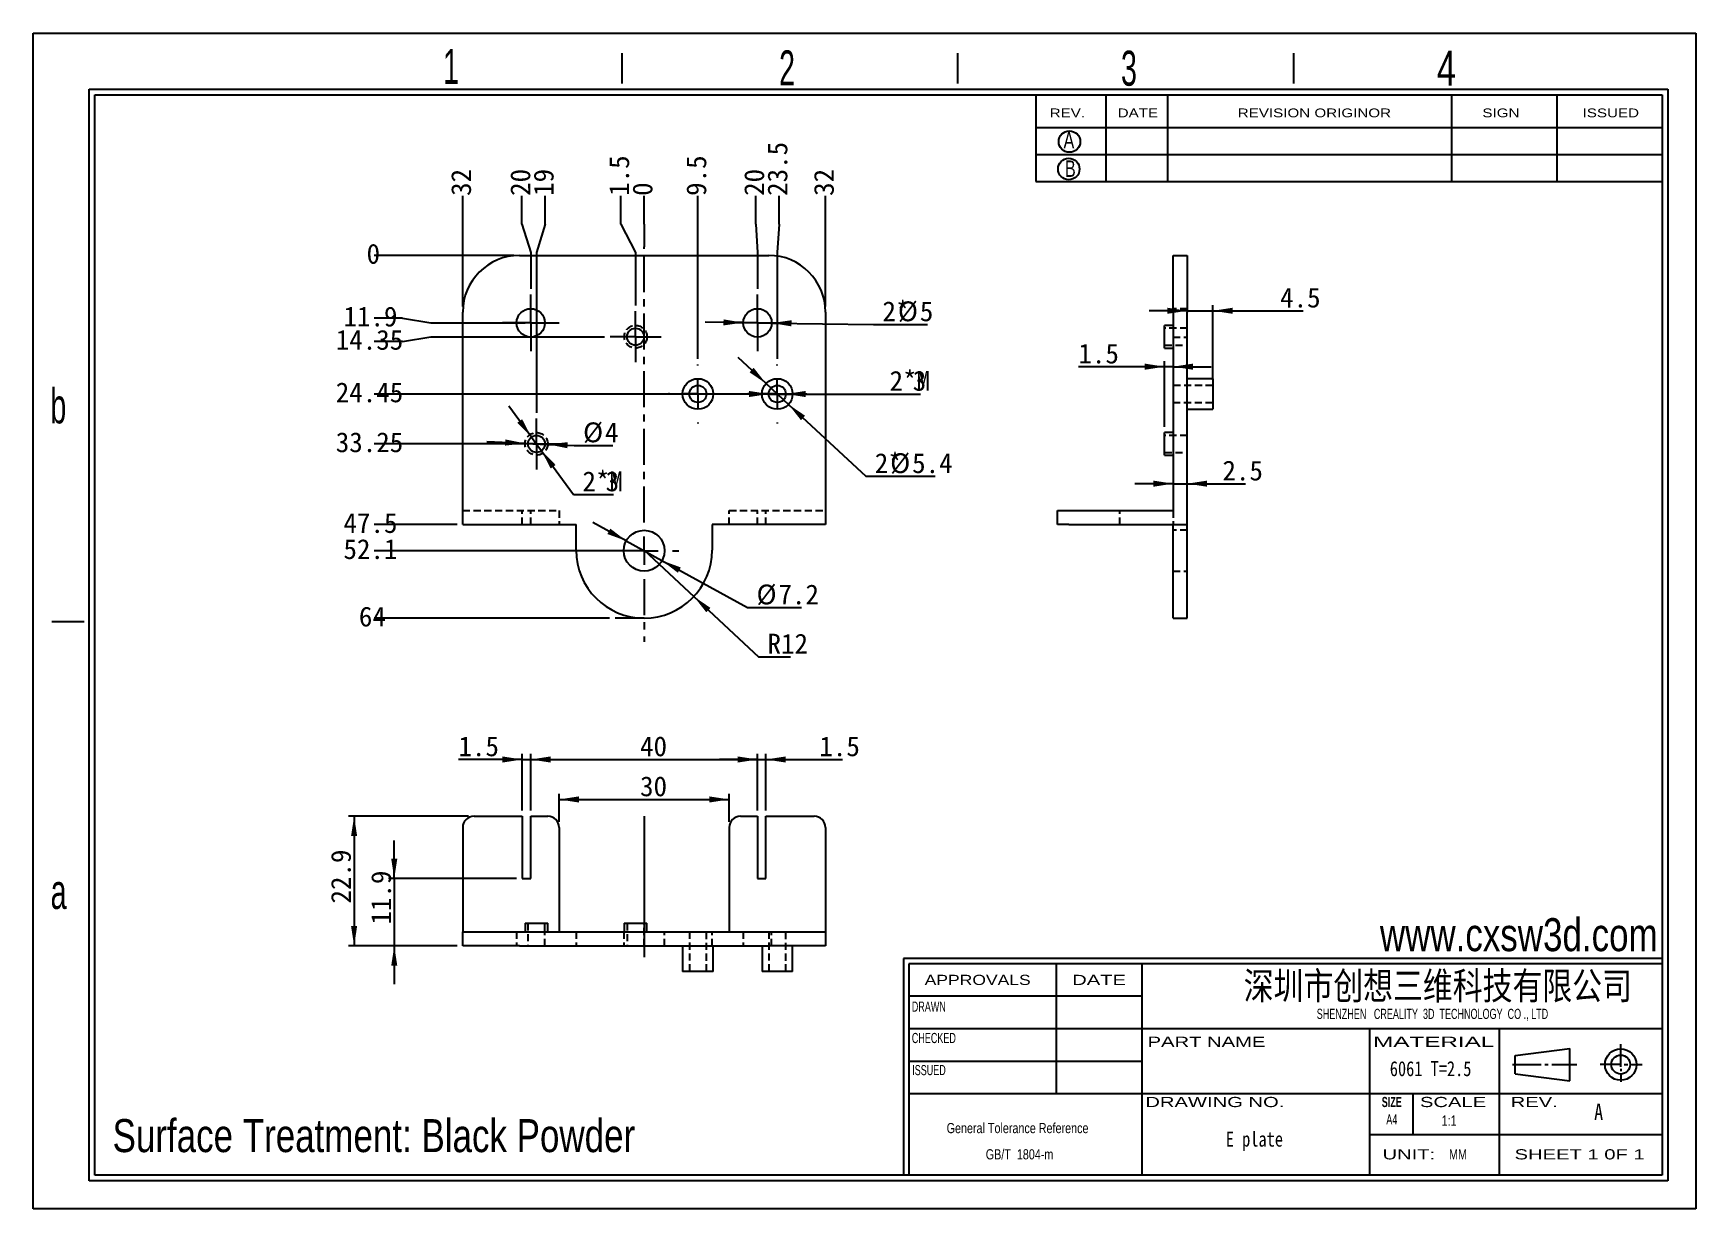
# Model space of a CAD drawing. Extents: x 2 to 295, y 1 to 209.
import ezdxf

# ---------------------------------------------------------------- set-up
doc = ezdxf.new("R2010")
doc.units = 0
for name, pattern in [('SLD-中心线', [34.29, 30.48, -1.27, 1.27, -1.27]), ('SLD-实线', [0]), ('SLD-点画线', [10.16, 6.35, -1.27, 1.27, -1.27]), ('SLD-虚线', [1.905, 1.27, -0.635])]:
    doc.linetypes.add(name, pattern=pattern)
doc.layers.get('0').update_dxf_attribs({"linetype": 'CONTINUOUS'})
for name, color, linetype in [('DIM', 5, 'SLD-实线'), ('SLD-0', 179, 'SLD-实线'), ('中心线', 1, 'SLD-点画线')]:
    doc.layers.add(name, color=color, linetype=linetype)
doc.styles.add('SLDTEXTSTYLE0', font='arial.ttf', dxfattribs={"width": 0.7584})
doc.styles.add('SLDTEXTSTYLE1', font='arial.ttf', dxfattribs={"width": 0.63516})
doc.styles.add('SLDTEXTSTYLE10', font='', dxfattribs={"width": 0.8})
doc.styles.add('SLDTEXTSTYLE11', font='', dxfattribs={"width": 0.67})
doc.styles.add('SLDTEXTSTYLE12', font='')
doc.styles.add('SLDTEXTSTYLE2', font='GOTHIC.TTF', dxfattribs={"width": 0.7304})
doc.styles.add('SLDTEXTSTYLE3', font='GOTHIC.TTF', dxfattribs={"width": 0.61171})
doc.styles.add('SLDTEXTSTYLE4', font='arialbd.ttf', dxfattribs={"width": 0.63516})
doc.styles.add('SLDTEXTSTYLE5', font='arial.ttf', dxfattribs={"width": 1.422})
doc.styles.add('SLDTEXTSTYLE6', font='arial.ttf', dxfattribs={"width": 1.2324})
doc.styles.add('SLDTEXTSTYLE7', font='arial.ttf', dxfattribs={"width": 1.7064})
doc.styles.add('SLDTEXTSTYLE8', font='', dxfattribs={"width": 0.8, "bigfont": 'bigfont'})
doc.styles.add('SLDTEXTSTYLE9', font='', dxfattribs={"width": 0.8})
doc.styles.get('SLDTEXTSTYLE10').set_extended_font_data('宋体', bold=True)
doc.styles.get('SLDTEXTSTYLE11').set_extended_font_data('宋体')
doc.styles.get('SLDTEXTSTYLE12').set_extended_font_data('宋体')
doc.styles.get('SLDTEXTSTYLE8').set_extended_font_data('宋体', bold=True)
doc.styles.get('SLDTEXTSTYLE9').set_extended_font_data('宋体')
doc.dimstyles.new('SLDDIMSTYLE0', dxfattribs={"dimtxt": 3.5, "dimasz": 3.5, "dimexe": 0, "dimexo": 0.0625, "dimgap": 0.875, "dimtad": 0, "dimtih": 1, "dimtoh": 1, "dimdec": 0, "dimrnd": 1e-09, "dimdsep": 46, "dimtxsty": 'SLDTEXTSTYLE11', "dimblk1": 'NONE', "dimblk2": 'NONE', "dimsah": 1, "dimcen": 0.09, "dimadec": 0, "dimazin": 0, "dimtfac": 1, "dimtdec": 0, "dimtofl": 0, "dimtmove": 0, "dimatfit": 3, "dimldrblk": 'NONE', "dimfxl": 0, "dimtolj": 1, "dimtzin": 12, "dimarcsym": 0})
doc.dimstyles.new('SLDDIMSTYLE1', dxfattribs={"dimtxt": 3.5, "dimasz": 3.5, "dimexe": 0, "dimexo": 0.0625, "dimgap": 0.875, "dimtad": 0, "dimtih": 1, "dimtoh": 1, "dimrnd": 1e-09, "dimzin": 12, "dimdsep": 46, "dimtxsty": 'SLDTEXTSTYLE11', "dimblk1": 'NONE', "dimblk2": 'NONE', "dimsah": 1, "dimcen": 0.09, "dimadec": 0, "dimazin": 0, "dimtfac": 1, "dimtofl": 0, "dimtmove": 0, "dimatfit": 3, "dimldrblk": 'NONE', "dimfxl": 0, "dimtolj": 1, "dimtzin": 12, "dimarcsym": 0})
doc.dimstyles.new('SLDDIMSTYLE2', dxfattribs={"dimtxt": 3.5, "dimasz": 3.5, "dimexe": 0, "dimexo": 0.0625, "dimgap": 0.875, "dimtad": 0, "dimtih": 1, "dimtoh": 1, "dimrnd": 1e-09, "dimzin": 12, "dimdsep": 46, "dimtxsty": 'SLDTEXTSTYLE11', "dimsah": 1, "dimcen": 0, "dimadec": 0, "dimazin": 0, "dimtfac": 1, "dimtmove": 0, "dimatfit": 3, "dimfxl": 0, "dimtolj": 1, "dimtzin": 12, "dimarcsym": 0})
doc.dimstyles.new('SLDDIMSTYLE3', dxfattribs={"dimtxt": 3.5, "dimasz": 3.5, "dimexe": 0, "dimexo": 0.0625, "dimgap": 0.875, "dimtad": 0, "dimtih": 1, "dimtoh": 1, "dimrnd": 1e-09, "dimzin": 12, "dimdsep": 46, "dimtxsty": 'SLDTEXTSTYLE11', "dimsah": 1, "dimcen": 0, "dimadec": 0, "dimazin": 0, "dimtfac": 1, "dimtmove": 0, "dimatfit": 3, "dimfxl": 0, "dimtolj": 1, "dimtzin": 12, "dimarcsym": 0})
doc.dimstyles.new('SLDDIMSTYLE4', dxfattribs={"dimtxt": 3.5, "dimasz": 3.5, "dimexe": 0, "dimexo": 0.0625, "dimgap": 0.875, "dimtad": 0, "dimtih": 1, "dimtoh": 1, "dimrnd": 1e-09, "dimzin": 12, "dimdsep": 46, "dimtxsty": 'SLDTEXTSTYLE11', "dimsah": 1, "dimcen": 0, "dimadec": 0, "dimazin": 0, "dimtfac": 1, "dimtofl": 0, "dimtmove": 0, "dimatfit": 3, "dimfxl": 0, "dimtolj": 1, "dimtzin": 12, "dimarcsym": 0})
doc.dimstyles.new('SLDDIMSTYLE5', dxfattribs={"dimtxt": 3.5, "dimasz": 3.5, "dimexe": 0, "dimexo": 0.0625, "dimgap": 0.875, "dimtad": 2, "dimrnd": 1e-09, "dimzin": 12, "dimdsep": 46, "dimtxsty": 'SLDTEXTSTYLE11', "dimsah": 1, "dimcen": 0.09, "dimadec": 0, "dimazin": 0, "dimtfac": 1, "dimtmove": 0, "dimatfit": 0, "dimfxl": 0, "dimtolj": 1, "dimtzin": 12, "dimarcsym": 0})
doc.dimstyles.new('SLDDIMSTYLE6', dxfattribs={"dimtxt": 3.5, "dimasz": 3.5, "dimexe": 0, "dimexo": 0.0625, "dimgap": 0.875, "dimtad": 2, "dimrnd": 1e-09, "dimzin": 12, "dimdsep": 46, "dimtxsty": 'SLDTEXTSTYLE11', "dimsah": 1, "dimcen": 0.09, "dimadec": 0, "dimazin": 0, "dimtfac": 1, "dimtofl": 0, "dimtmove": 0, "dimatfit": 3, "dimfxl": 0, "dimtolj": 1, "dimtzin": 12, "dimarcsym": 0})

# ---------------------------------------------------------------- blocks, each defined once
blk = doc.blocks.new('SW_NOTE_0')
at = {"layer": 'SLD-0', "color": 0, "char_height": 1.7927, "attachment_point": 2, "style": 'SLDTEXTSTYLE0'}
for s, insert in [('General Tolerance Reference ', (13.02, 2.31)), (' GB/T  1804-m', (13.11, -2.32))]:
    blk.add_mtext(s, dxfattribs=dict(at, insert=insert))
blk = doc.blocks.new('_D')
at = {"layer": 'DIM'}
for q in [(109.58, 179.98), (109.58, 171.01)]:
    blk.add_line((109.58, 174.98), q, dxfattribs=at)
at = {"layer": 'DIM', "insert": (107.54, 179.98), "char_height": 3.5, "attachment_point": 1, "rotation": 90, "style": 'SLDTEXTSTYLE12'}
blk.add_mtext('0', dxfattribs=at)
blk = doc.blocks.new('_NONE')
blk = doc.blocks.new('_D_1')
at = {"layer": 'DIM'}
blk.add_line((119.08, 151.23), (119.08, 179.98), dxfattribs=at)
at = {"layer": 'DIM', "insert": (117.04, 179.98), "char_height": 3.5, "attachment_point": 1, "rotation": 90, "style": 'SLDTEXTSTYLE12'}
blk.add_mtext('9.5', dxfattribs=at)
blk = doc.blocks.new('_D_2')
at = {"layer": 'DIM'}
for p, q in [((129.27, 174.98), (129.27, 179.98)), ((129.27, 174.98), (129.58, 169.98)), ((129.58, 169.98), (129.58, 163.58))]:
    blk.add_line(p, q, dxfattribs=at)
at = {"layer": 'DIM', "insert": (127.24, 179.98), "char_height": 3.5, "attachment_point": 1, "rotation": 90, "style": 'SLDTEXTSTYLE12'}
blk.add_mtext('20', dxfattribs=at)
blk = doc.blocks.new('_D_3')
at = {"layer": 'DIM'}
for p, q in [((133.39, 174.98), (133.39, 179.98)), ((133.39, 174.98), (133.08, 169.98)), ((133.08, 169.98), (133.08, 151.23))]:
    blk.add_line(p, q, dxfattribs=at)
at = {"layer": 'DIM', "insert": (131.35, 179.98), "char_height": 3.5, "attachment_point": 1, "rotation": 90, "style": 'SLDTEXTSTYLE12'}
blk.add_mtext('23.5', dxfattribs=at)
blk = doc.blocks.new('_D_4')
at = {"layer": 'DIM'}
blk.add_line((141.58, 160.48), (141.58, 179.98), dxfattribs=at)
at = {"layer": 'DIM', "insert": (139.54, 179.98), "char_height": 3.5, "attachment_point": 1, "rotation": 90, "style": 'SLDTEXTSTYLE12'}
blk.add_mtext('32', dxfattribs=at)
blk = doc.blocks.new('_D_5')
at = {"layer": 'DIM'}
for p, q in [((105.47, 174.98), (105.47, 179.98)), ((105.47, 174.98), (108.08, 169.98)), ((108.08, 169.98), (108.08, 160.63))]:
    blk.add_line(p, q, dxfattribs=at)
at = {"layer": 'DIM', "insert": (103.43, 179.98), "char_height": 3.5, "attachment_point": 1, "rotation": 90, "style": 'SLDTEXTSTYLE12'}
blk.add_mtext('1.5', dxfattribs=at)
blk = doc.blocks.new('_D_6')
at = {"layer": 'DIM'}
for p, q in [((92.14, 174.98), (92.14, 179.98)), ((92.14, 174.98), (90.58, 169.98)), ((90.58, 169.98), (90.58, 141.73))]:
    blk.add_line(p, q, dxfattribs=at)
at = {"layer": 'DIM', "insert": (90.1, 179.98), "char_height": 3.5, "attachment_point": 1, "rotation": 90, "style": 'SLDTEXTSTYLE12'}
blk.add_mtext('19', dxfattribs=at)
blk = doc.blocks.new('_D_7')
at = {"layer": 'DIM'}
for p, q in [((88.02, 174.98), (88.02, 179.98)), ((88.02, 174.98), (89.58, 169.98)), ((89.58, 169.98), (89.58, 163.58))]:
    blk.add_line(p, q, dxfattribs=at)
at = {"layer": 'DIM', "insert": (85.99, 179.98), "char_height": 3.5, "attachment_point": 1, "rotation": 90, "style": 'SLDTEXTSTYLE12'}
blk.add_mtext('20', dxfattribs=at)
blk = doc.blocks.new('_D_8')
at = {"layer": 'DIM'}
blk.add_line((77.58, 160.48), (77.58, 179.98), dxfattribs=at)
at = {"layer": 'DIM', "insert": (75.54, 179.98), "char_height": 3.5, "attachment_point": 1, "rotation": 90, "style": 'SLDTEXTSTYLE12'}
blk.add_mtext('32', dxfattribs=at)
blk = doc.blocks.new('_D_9')
at = {"layer": 'DIM'}
blk.add_line((86.58, 169.48), (61.98, 169.48), dxfattribs=at)
at = {"layer": 'DIM', "insert": (60.62, 171.52), "char_height": 3.5, "attachment_point": 1, "style": 'SLDTEXTSTYLE12'}
blk.add_mtext('0', dxfattribs=at)
blk = doc.blocks.new('_D_10')
at = {"layer": 'DIM'}
for p, q in [((66.98, 158.41), (61.98, 158.41)), ((66.98, 158.41), (71.98, 157.58)), ((71.98, 157.58), (88.58, 157.58))]:
    blk.add_line(p, q, dxfattribs=at)
at = {"layer": 'DIM', "insert": (56.54, 160.45), "char_height": 3.5, "attachment_point": 1, "style": 'SLDTEXTSTYLE12'}
blk.add_mtext('11.9', dxfattribs=at)
blk = doc.blocks.new('_D_11')
at = {"layer": 'DIM'}
for p, q in [((66.98, 154.3), (61.98, 154.3)), ((66.98, 154.3), (71.98, 155.13)), ((71.98, 155.13), (102.58, 155.13))]:
    blk.add_line(p, q, dxfattribs=at)
at = {"layer": 'DIM', "insert": (55.18, 156.34), "char_height": 3.5, "attachment_point": 1, "style": 'SLDTEXTSTYLE12'}
blk.add_mtext('14.35', dxfattribs=at)
blk = doc.blocks.new('_D_12')
at = {"layer": 'DIM'}
blk.add_line((126.88, 145.03), (61.98, 145.03), dxfattribs=at)
at = {"layer": 'DIM', "insert": (55.18, 147.07), "char_height": 3.5, "attachment_point": 1, "style": 'SLDTEXTSTYLE12'}
blk.add_mtext('24.45', dxfattribs=at)
blk = doc.blocks.new('_D_13')
at = {"layer": 'DIM'}
blk.add_line((85.08, 136.23), (61.98, 136.23), dxfattribs=at)
at = {"layer": 'DIM', "insert": (55.18, 138.27), "char_height": 3.5, "attachment_point": 1, "style": 'SLDTEXTSTYLE12'}
blk.add_mtext('33.25', dxfattribs=at)
blk = doc.blocks.new('_D_14')
at = {"layer": 'DIM'}
blk.add_line((76.58, 121.98), (61.98, 121.98), dxfattribs=at)
at = {"layer": 'DIM', "insert": (56.54, 124.02), "char_height": 3.5, "attachment_point": 1, "style": 'SLDTEXTSTYLE12'}
blk.add_mtext('47.5', dxfattribs=at)
blk = doc.blocks.new('_D_15')
at = {"layer": 'DIM'}
blk.add_line((108.58, 117.38), (61.98, 117.38), dxfattribs=at)
at = {"layer": 'DIM', "insert": (56.54, 119.42), "char_height": 3.5, "attachment_point": 1, "style": 'SLDTEXTSTYLE12'}
blk.add_mtext('52.1', dxfattribs=at)
blk = doc.blocks.new('_D_16')
at = {"layer": 'DIM'}
blk.add_line((103.49, 105.48), (61.98, 105.48), dxfattribs=at)
at = {"layer": 'DIM', "insert": (59.26, 107.52), "char_height": 3.5, "attachment_point": 1, "style": 'SLDTEXTSTYLE12'}
blk.add_mtext('64', dxfattribs=at)
blk = doc.blocks.new('_D_17')
at = {"layer": 'DIM'}
for p, q in [((127.08, 157.62), (120.35, 157.71)), ((127.08, 157.62), (132.08, 157.55)), ((132.08, 157.55), (150.04, 157.3)), ((150.04, 157.3), (159.58, 157.3))]:
    blk.add_line(p, q, dxfattribs=at)
for points in [[(127.08, 157.62), (123.59, 158.2), (123.57, 157.13)], [(132.08, 157.55), (135.57, 156.96), (135.59, 158.04)]]:
    blk.add_solid(points, dxfattribs=at)
at = {"layer": 'DIM', "char_height": 3.5, "attachment_point": 1, "style": 'SLDTEXTSTYLE12'}
for s, insert in [('2*', (151.63, 161.37)), ('%%c', (154.35, 161.37)), ('5', (158.22, 161.37))]:
    blk.add_mtext(s, dxfattribs=dict(at, insert=insert))
blk = doc.blocks.new('_D_18')
at = {"layer": 'DIM'}
for p, q in [((131.1, 146.87), (126.18, 151.46)), ((131.1, 146.87), (135.06, 143.19)), ((135.06, 143.19), (148.68, 130.51)), ((148.68, 130.51), (160.94, 130.51))]:
    blk.add_line(p, q, dxfattribs=at)
for points in [[(131.1, 146.87), (128.91, 149.65), (128.18, 148.86)], [(135.06, 143.19), (137.25, 140.41), (137.98, 141.2)]]:
    blk.add_solid(points, dxfattribs=at)
at = {"layer": 'DIM', "char_height": 3.5, "attachment_point": 1, "style": 'SLDTEXTSTYLE12'}
for s, insert in [('2*', (150.27, 134.58)), ('%%c', (152.99, 134.58)), ('5.4', (156.86, 134.58))]:
    blk.add_mtext(s, dxfattribs=dict(at, insert=insert))
blk = doc.blocks.new('_D_19')
at = {"layer": 'DIM'}
for p, q in [((131.58, 145.03), (124.85, 145.03)), ((131.58, 145.03), (134.58, 145.03)), ((134.58, 145.03), (151.3, 145.03)), ((151.3, 145.03), (158.33, 145.03))]:
    blk.add_line(p, q, dxfattribs=at)
for points in [[(131.58, 145.03), (128.08, 145.57), (128.08, 144.49)], [(134.58, 145.03), (138.08, 144.49), (138.08, 145.57)]]:
    blk.add_solid(points, dxfattribs=at)
at = {"layer": 'DIM', "char_height": 3.5, "attachment_point": 1, "style": 'SLDTEXTSTYLE12'}
for s, insert in [('2*M', (152.88, 149.11)), ('3', (156.97, 149.11))]:
    blk.add_mtext(s, dxfattribs=dict(at, insert=insert))
blk = doc.blocks.new('_D_20')
at = {"layer": 'DIM'}
for p, q in [((89.69, 137.44), (85.72, 142.88)), ((89.69, 137.44), (91.47, 135.02)), ((91.47, 135.02), (97.12, 127.3)), ((97.12, 127.3), (104.15, 127.3))]:
    blk.add_line(p, q, dxfattribs=at)
for points in [[(89.69, 137.44), (88.06, 140.59), (87.19, 139.95)], [(91.47, 135.02), (93.1, 131.88), (93.97, 132.51)]]:
    blk.add_solid(points, dxfattribs=at)
at = {"layer": 'DIM', "char_height": 3.5, "attachment_point": 1, "style": 'SLDTEXTSTYLE12'}
for s, insert in [('2*M', (98.7, 131.37)), ('3', (102.79, 131.37))]:
    blk.add_mtext(s, dxfattribs=dict(at, insert=insert))
blk = doc.blocks.new('_D_21')
at = {"layer": 'DIM'}
for p, q in [((106.43, 119.12), (100.53, 122.36)), ((106.43, 119.12), (112.73, 115.65)), ((112.73, 115.65), (127.82, 107.35)), ((127.82, 107.35), (137.36, 107.35))]:
    blk.add_line(p, q, dxfattribs=at)
for points in [[(106.43, 119.12), (103.62, 121.28), (103.1, 120.33)], [(112.73, 115.65), (115.54, 113.49), (116.06, 114.43)]]:
    blk.add_solid(points, dxfattribs=at)
at = {"layer": 'DIM', "char_height": 3.5, "attachment_point": 1, "style": 'SLDTEXTSTYLE12'}
for s, insert in [('%%c', (129.41, 111.42)), ('7.2', (133.28, 111.42))]:
    blk.add_mtext(s, dxfattribs=dict(at, insert=insert))
blk = doc.blocks.new('_D_22')
at = {"layer": 'DIM'}
for p, q in [((88.58, 136.32), (81.86, 136.61)), ((88.58, 136.32), (92.58, 136.15)), ((92.58, 136.15), (97.22, 135.95)), ((97.22, 135.95), (104.04, 135.95))]:
    blk.add_line(p, q, dxfattribs=at)
for points in [[(88.58, 136.32), (85.11, 137.01), (85.06, 135.93)], [(92.58, 136.15), (96.05, 135.46), (96.1, 136.53)]]:
    blk.add_solid(points, dxfattribs=at)
at = {"layer": 'DIM', "char_height": 3.5, "attachment_point": 1, "style": 'SLDTEXTSTYLE12'}
for s, insert in [('%%c', (98.81, 140.02)), ('4', (102.68, 140.02))]:
    blk.add_mtext(s, dxfattribs=dict(at, insert=insert))
blk = doc.blocks.new('_D_23')
at = {"layer": 'DIM'}
for p, q in [((109.58, 117.48), (118.36, 109.3)), ((118.36, 109.3), (129.76, 98.67)), ((129.76, 98.67), (135.43, 98.67))]:
    blk.add_line(p, q, dxfattribs=at)
blk.add_solid([(118.36, 109.3), (120.55, 106.52), (121.28, 107.3)], dxfattribs=at)
at = {"layer": 'DIM', "insert": (131.35, 102.74), "char_height": 3.5, "attachment_point": 1, "style": 'SLDTEXTSTYLE12'}
blk.add_mtext('R12', dxfattribs=at)
blk = doc.blocks.new('SW_CENTERMARKSYMBOL_0')
at = {"layer": '中心线', "color": 0}
for p, q in [((0, 5), (0, 5.2)), ((-5, 0), (-5.2, 0)), ((0, 0), (-2.5, 0)), ((0, 0), (0, 2.5)), ((0, 0), (0, -2.5)), ((0, 0), (2.5, 0)), ((5, 0), (5.2, 0)), ((0, -5), (0, -5.2))]:
    blk.add_line(p, q, dxfattribs=at)
blk = doc.blocks.new('SW_CENTERMARKSYMBOL_1')
at = {"layer": '中心线', "color": 0}
for p, q in [((0, 5), (0, 5.2)), ((-5, 0), (-5.2, 0)), ((0, 0), (-2.5, 0)), ((0, 0), (0, 2.5)), ((0, 0), (0, -2.5)), ((0, 0), (2.5, 0)), ((5, 0), (5.2, 0)), ((0, -5), (0, -5.2))]:
    blk.add_line(p, q, dxfattribs=at)
blk = doc.blocks.new('SW_CENTERMARKSYMBOL_2')
at = {"layer": '中心线', "color": 0}
for p, q in [((0, 2.5), (0, 4.5)), ((-2.5, 0), (-4.5, 0)), ((0, 0), (-2.5, 0)), ((0, 0), (0, 2.5)), ((0, 0), (0, -2.5)), ((0, 0), (2.5, 0)), ((2.5, 0), (4.5, 0)), ((0, -2.5), (0, -4.5))]:
    blk.add_line(p, q, dxfattribs=at)
blk = doc.blocks.new('SW_CENTERMARKSYMBOL_3')
at = {"layer": '中心线', "color": 0}
for p, q in [((0, 2.5), (0, 4.5)), ((-2.5, 0), (-4.5, 0)), ((0, 0), (-2.5, 0)), ((0, 0), (0, 2.5)), ((0, 0), (0, -2.5)), ((0, 0), (2.5, 0)), ((2.5, 0), (4.5, 0)), ((0, -2.5), (0, -4.5))]:
    blk.add_line(p, q, dxfattribs=at)
blk = doc.blocks.new('SW_CENTERMARKSYMBOL_4')
at = {"layer": '中心线', "color": 0}
for p, q in [((0, 5), (0, 53.63)), ((-5, 0), (-6.1, 0)), ((0, 0), (-2.5, 0)), ((0, 0), (0, 2.5)), ((0, 0), (0, -2.5)), ((0, 0), (2.5, 0)), ((5, 0), (6.1, 0)), ((0, -5), (0, -16.08))]:
    blk.add_line(p, q, dxfattribs=at)
blk = doc.blocks.new('SW_CENTERMARKSYMBOL_5')
at = {"layer": '中心线', "color": 0}
for p, q in [((0, 2.5), (0, 5)), ((-2.5, 0), (-5, 0)), ((0, 0), (-2.5, 0)), ((0, 0), (0, 2.5)), ((0, 0), (0, -2.5)), ((0, 0), (2.5, 0)), ((2.5, 0), (5, 0)), ((0, -2.5), (0, -5))]:
    blk.add_line(p, q, dxfattribs=at)
blk = doc.blocks.new('SW_CENTERMARKSYMBOL_6')
at = {"layer": '中心线', "color": 0}
for p, q in [((0, 2.5), (0, 5)), ((-2.5, 0), (-5, 0)), ((0, 0), (-2.5, 0)), ((0, 0), (0, 2.5)), ((0, 0), (0, -2.5)), ((0, 0), (2.5, 0)), ((2.5, 0), (5, 0)), ((0, -2.5), (0, -5))]:
    blk.add_line(p, q, dxfattribs=at)
blk = doc.blocks.new('_D_24')
at = {"layer": 'DIM'}
for p, q in [((202.91, 129.21), (196.18, 129.21)), ((202.91, 129.21), (205.41, 129.21)), ((205.41, 129.21), (215.7, 129.21))]:
    blk.add_line(p, q, dxfattribs=at)
for points in [[(202.91, 129.21), (199.41, 129.75), (199.41, 128.67)], [(205.41, 129.21), (208.91, 128.67), (208.91, 129.75)]]:
    blk.add_solid(points, dxfattribs=at)
at = {"layer": 'DIM', "insert": (211.61, 133.28), "char_height": 3.5, "attachment_point": 1, "style": 'SLDTEXTSTYLE12'}
blk.add_mtext('2.5', dxfattribs=at)
blk = doc.blocks.new('_D_25')
at = {"layer": 'DIM'}
for p, q in [((205.41, 159.71), (198.68, 159.71)), ((205.41, 159.71), (209.91, 159.71)), ((209.91, 147.53), (209.91, 160.71)), ((209.91, 159.71), (225.86, 159.71))]:
    blk.add_line(p, q, dxfattribs=at)
for points in [[(205.41, 159.71), (201.91, 160.25), (201.91, 159.18)], [(209.91, 159.71), (213.41, 159.18), (213.41, 160.25)]]:
    blk.add_solid(points, dxfattribs=at)
at = {"layer": 'DIM', "insert": (221.78, 163.79), "char_height": 3.5, "attachment_point": 1, "style": 'SLDTEXTSTYLE12'}
blk.add_mtext('4.5', dxfattribs=at)
blk = doc.blocks.new('_D_26')
at = {"layer": 'DIM'}
for p, q in [((201.41, 149.85), (186.2, 149.85)), ((201.41, 139.23), (201.41, 150.85)), ((202.91, 149.85), (201.41, 149.85)), ((202.91, 149.85), (209.64, 149.85))]:
    blk.add_line(p, q, dxfattribs=at)
for points in [[(201.41, 149.85), (197.91, 150.39), (197.91, 149.31)], [(202.91, 149.85), (206.41, 149.31), (206.41, 150.39)]]:
    blk.add_solid(points, dxfattribs=at)
at = {"layer": 'DIM', "insert": (186.2, 153.92), "char_height": 3.5, "attachment_point": 1, "style": 'SLDTEXTSTYLE12'}
blk.add_mtext('1.5', dxfattribs=at)
blk = doc.blocks.new('_D_27')
at = {"layer": 'DIM'}
for p, q in [((94.58, 69.55), (94.58, 74.5)), ((94.58, 73.5), (124.58, 73.5)), ((124.58, 69.55), (124.58, 74.5))]:
    blk.add_line(p, q, dxfattribs=at)
for points in [[(94.58, 73.5), (98.08, 72.96), (98.08, 74.04)], [(124.58, 73.5), (121.08, 74.04), (121.08, 72.96)]]:
    blk.add_solid(points, dxfattribs=at)
at = {"layer": 'DIM', "insert": (108.86, 77.57), "char_height": 3.5, "attachment_point": 1, "style": 'SLDTEXTSTYLE12'}
blk.add_mtext('30', dxfattribs=at)
blk = doc.blocks.new('_D_28')
at = {"layer": 'DIM'}
for p, q in [((89.58, 71.55), (89.58, 81.55)), ((89.58, 80.55), (129.58, 80.55)), ((129.58, 71.55), (129.58, 81.55))]:
    blk.add_line(p, q, dxfattribs=at)
for points in [[(89.58, 80.55), (93.08, 80.01), (93.08, 81.09)], [(129.58, 80.55), (126.08, 81.09), (126.08, 80.01)]]:
    blk.add_solid(points, dxfattribs=at)
at = {"layer": 'DIM', "insert": (108.86, 84.63), "char_height": 3.5, "attachment_point": 1, "style": 'SLDTEXTSTYLE12'}
blk.add_mtext('40', dxfattribs=at)
blk = doc.blocks.new('_D_29')
at = {"layer": 'DIM'}
for p, q in [((88.08, 80.55), (76.83, 80.55)), ((88.08, 71.55), (88.08, 81.55)), ((88.08, 80.55), (89.58, 80.55)), ((89.58, 71.55), (89.58, 81.55)), ((89.58, 80.55), (96.31, 80.55))]:
    blk.add_line(p, q, dxfattribs=at)
for points in [[(88.08, 80.55), (84.58, 81.09), (84.58, 80.01)], [(89.58, 80.55), (93.08, 80.01), (93.08, 81.09)]]:
    blk.add_solid(points, dxfattribs=at)
at = {"layer": 'DIM', "insert": (76.83, 84.63), "char_height": 3.5, "attachment_point": 1, "style": 'SLDTEXTSTYLE12'}
blk.add_mtext('1.5', dxfattribs=at)
blk = doc.blocks.new('_D_30')
at = {"layer": 'DIM'}
for p, q in [((129.58, 80.55), (122.85, 80.55)), ((129.58, 71.55), (129.58, 81.55)), ((129.58, 80.55), (131.08, 80.55)), ((131.08, 71.55), (131.08, 81.55)), ((131.08, 80.55), (144.58, 80.55))]:
    blk.add_line(p, q, dxfattribs=at)
for points in [[(129.58, 80.55), (126.08, 81.09), (126.08, 80.01)], [(131.08, 80.55), (134.58, 80.01), (134.58, 81.09)]]:
    blk.add_solid(points, dxfattribs=at)
at = {"layer": 'DIM', "insert": (140.5, 84.63), "char_height": 3.5, "attachment_point": 1, "style": 'SLDTEXTSTYLE12'}
blk.add_mtext('1.5', dxfattribs=at)
blk = doc.blocks.new('_D_31')
at = {"layer": 'DIM'}
for p, q in [((65.5, 59.55), (65.5, 66.28)), ((87.08, 59.55), (64.5, 59.55)), ((65.5, 59.55), (65.5, 47.65)), ((76.58, 47.65), (64.5, 47.65)), ((65.5, 47.65), (65.5, 40.92))]:
    blk.add_line(p, q, dxfattribs=at)
for points in [[(65.5, 59.55), (66.04, 63.05), (64.96, 63.05)], [(65.5, 47.65), (64.96, 44.15), (66.04, 44.15)]]:
    blk.add_solid(points, dxfattribs=at)
at = {"layer": 'DIM', "insert": (61.43, 51.43), "char_height": 3.5, "attachment_point": 1, "rotation": 90, "style": 'SLDTEXTSTYLE12'}
blk.add_mtext('11.9', dxfattribs=at)
blk = doc.blocks.new('_D_32')
at = {"layer": 'DIM'}
for p, q in [((78.58, 70.55), (57.42, 70.55)), ((58.42, 70.55), (58.42, 47.65)), ((76.58, 47.65), (57.42, 47.65))]:
    blk.add_line(p, q, dxfattribs=at)
for points in [[(58.42, 70.55), (57.88, 67.05), (58.95, 67.05)], [(58.42, 47.65), (58.95, 51.15), (57.88, 51.15)]]:
    blk.add_solid(points, dxfattribs=at)
at = {"layer": 'DIM', "insert": (54.34, 55.14), "char_height": 3.5, "attachment_point": 1, "rotation": 90, "style": 'SLDTEXTSTYLE12'}
blk.add_mtext('22.9', dxfattribs=at)

msp = doc.modelspace()

# ---------------------------------------------------------------- linework, layer by layer
at = {"color": 7, "linetype": 'SLD-实线'}
for p, q in [((87.58, 169.482), (131.58, 169.482)), ((202.907, 169.482), (205.407, 169.482)), ((202.907, 159.482), (202.907, 169.482)), ((205.407, 169.482), (205.407, 159.482)), ((77.58, 121.982), (77.58, 159.482)), ((141.58, 159.482), (141.58, 121.982)), ((202.907, 159.482), (202.907, 124.482)), ((205.407, 121.982), (205.407, 159.482)), ((202.907, 157.132), (201.407, 157.132)), ((201.407, 155.132), (201.407, 157.132)), ((201.407, 153.132), (201.407, 155.132)), ((201.407, 153.132), (202.907, 153.132)), ((209.907, 147.732), (205.407, 147.732)), ((209.907, 147.732), (209.907, 142.332)), ((205.407, 142.332), (209.907, 142.332)), ((202.907, 138.232), (201.407, 138.232)), ((201.407, 136.232), (201.407, 138.232)), ((201.407, 134.232), (201.407, 136.232)), ((201.407, 134.232), (202.907, 134.232)), ((182.507, 121.982), (182.507, 124.482)), ((182.507, 124.482), (184.507, 124.482)), ((184.507, 124.482), (202.907, 124.482)), ((77.58, 121.982), (97.58, 121.982)), ((97.58, 117.482), (97.58, 121.982)), ((141.58, 121.982), (121.58, 121.982)), ((121.58, 121.982), (121.58, 117.482)), ((184.507, 121.982), (182.507, 121.982)), ((184.507, 121.982), (205.407, 121.982)), ((202.907, 117.482), (202.907, 121.982)), ((205.407, 117.482), (205.407, 121.982)), ((202.907, 105.482), (202.907, 117.482)), ((205.407, 105.482), (205.407, 117.482)), ((202.907, 105.482), (205.407, 105.482)), ((79.58, 70.553), (88.08, 70.553)), ((88.08, 70.553), (88.08, 59.553)), ((89.58, 59.553), (89.58, 70.553)), ((89.58, 70.553), (92.58, 70.553)), ((126.58, 70.553), (129.58, 70.553)), ((129.58, 70.553), (129.58, 59.553)), ((131.08, 70.553), (139.58, 70.553)), ((131.08, 59.553), (131.08, 70.553)), ((77.58, 68.553), (77.58, 50.153)), ((94.58, 68.553), (94.58, 50.153)), ((124.58, 68.553), (124.58, 50.153)), ((141.58, 68.553), (141.58, 50.153)), ((88.08, 59.553), (89.58, 59.553)), ((129.58, 59.553), (131.08, 59.553)), ((77.58, 47.653), (77.58, 50.153)), ((77.58, 50.153), (87.58, 50.153)), ((87.58, 50.153), (131.58, 50.153)), ((88.58, 51.653), (88.58, 50.153)), ((88.58, 51.653), (92.58, 51.653)), ((92.58, 50.153), (92.58, 51.653)), ((106.08, 51.653), (106.08, 50.153)), ((106.08, 51.653), (110.08, 51.653)), ((110.08, 50.153), (110.08, 51.653)), ((131.58, 50.153), (141.58, 50.153)), ((141.58, 50.153), (141.58, 47.653)), ((87.58, 47.653), (77.58, 47.653)), ((87.58, 47.653), (131.58, 47.653)), ((116.38, 47.653), (116.38, 43.153)), ((121.78, 43.153), (121.78, 47.653)), ((130.38, 47.653), (130.38, 43.153)), ((141.58, 47.653), (131.58, 47.653)), ((135.78, 43.153), (135.78, 47.653)), ((121.78, 43.153), (116.38, 43.153)), ((135.78, 43.153), (130.38, 43.153))]:
    msp.add_line(p, q, dxfattribs=at)
at = {"color": 7, "linetype": 'SLD-虚线'}
for p, q in [((205.407, 160.082), (202.907, 160.082)), ((205.407, 156.632), (201.407, 156.632)), ((201.407, 153.632), (205.407, 153.632)), ((202.907, 155.082), (205.407, 155.082)), ((209.907, 146.532), (202.907, 146.532)), ((202.907, 143.532), (209.907, 143.532)), ((205.407, 137.732), (201.407, 137.732)), ((201.407, 134.732), (205.407, 134.732)), ((77.58, 124.482), (94.58, 124.482)), ((88.08, 121.982), (88.08, 124.482)), ((89.58, 121.982), (89.58, 124.482)), ((94.58, 124.482), (94.58, 121.982)), ((124.58, 124.482), (141.58, 124.482)), ((124.58, 121.982), (124.58, 124.482)), ((129.58, 121.982), (129.58, 124.482)), ((131.08, 121.982), (131.08, 124.482)), ((193.507, 121.982), (193.507, 124.482)), ((202.907, 124.482), (202.907, 121.982)), ((205.407, 120.982), (202.907, 120.982)), ((202.907, 113.782), (205.407, 113.782)), ((87.08, 50.153), (87.08, 47.653)), ((89.08, 51.653), (89.08, 47.653)), ((92.08, 50.153), (92.08, 51.653)), ((92.08, 47.653), (92.08, 50.153)), ((97.58, 50.153), (97.58, 47.653)), ((105.98, 50.153), (105.98, 47.653)), ((106.58, 51.653), (106.58, 47.653)), ((109.58, 47.653), (109.58, 51.653)), ((113.18, 47.653), (113.18, 50.153)), ((117.58, 50.153), (117.58, 43.153)), ((120.58, 43.153), (120.58, 50.153)), ((121.58, 47.653), (121.58, 50.153)), ((127.08, 50.153), (127.08, 47.653)), ((131.58, 50.153), (131.58, 43.153)), ((132.08, 47.653), (132.08, 50.153)), ((134.58, 43.153), (134.58, 50.153))]:
    msp.add_line(p, q, dxfattribs=at)
at = {"color": 7, "linetype": 'SLD-中心线'}
msp.add_line((109.58, 105.482), (104.491, 105.482), dxfattribs=at)
at = {"color": 7, "linetype": 'SLD-实线'}
for centre, radius in [((89.58, 157.582), 2.5), ((129.58, 157.582), 2.5), ((108.08, 155.132), 1.5), ((119.08, 145.032), 2.7), ((133.08, 145.032), 2.7), ((119.08, 145.032), 1.5), ((133.08, 145.032), 1.5), ((90.58, 136.232), 1.5), ((109.58, 117.382), 3.6)]:
    msp.add_circle(centre, radius, dxfattribs=at)
at = {"color": 7, "linetype": 'SLD-虚线'}
for centre in [(108.08, 155.132), (90.58, 136.232)]:
    msp.add_circle(centre, 2, dxfattribs=at)
at = {"color": 7, "linetype": 'SLD-实线'}
for centre, radius, start, end in [((87.58, 159.482), 10, 90, 180), ((131.58, 159.482), 10, 0, 90), ((109.58, 117.482), 12, 180, 0), ((79.58, 68.553), 2, 90, 180), ((92.58, 68.553), 2, 0, 90), ((126.58, 68.553), 2, 90, 180), ((139.58, 68.553), 2, 0, 90)]:
    msp.add_arc(centre, radius, start, end, dxfattribs=at)
at = {"layer": 'SLD-0'}
for p, q in [((1.812, 208.674), (295.107, 208.674)), ((1.812, 1.294), (1.812, 208.674)), ((295.107, 208.674), (295.107, 1.294)), ((12.675, 7.219), (12.675, 197.811)), ((12.675, 197.811), (289.181, 197.811)), ((252.017, 197.811), (252.017, 182.514)), ((270.599, 197.811), (270.599, 182.514)), ((289.181, 197.811), (289.181, 7.219)), ((289.181, 7.219), (12.675, 7.219)), ((295.107, 1.294), (1.812, 1.294))]:
    msp.add_line(p, q, dxfattribs=at)
at = {"layer": 'SLD-0', "color": 6, "linetype": 'SLD-实线'}
for p, q in [((105.701, 199.786), (105.701, 205.169)), ((164.952, 199.786), (164.952, 205.169)), ((224.204, 199.786), (224.204, 205.169)), ((11.687, 6.231), (11.687, 198.799)), ((11.687, 198.799), (290.169, 198.799)), ((290.169, 198.799), (290.169, 6.231)), ((10.805, 104.853), (5.068, 104.853)), ((290.169, 6.231), (11.687, 6.231))]:
    msp.add_line(p, q, dxfattribs=at)
at = {"layer": 'SLD-0', "color": 179, "linetype": 'SLD-实线'}
for p, q in [((178.659, 197.811), (178.659, 182.514)), ((191.05, 197.811), (191.05, 182.514)), ((201.886, 197.811), (201.886, 182.514)), ((178.659, 192.074), (289.181, 192.074)), ((178.659, 187.294), (289.181, 187.294)), ((178.659, 182.514), (289.181, 182.514)), ((289.181, 45.462), (155.33, 45.462)), ((155.33, 45.462), (155.33, 7.219)), ((289.181, 44.506), (156.286, 44.506)), ((156.286, 44.506), (156.286, 7.219)), ((182.281, 44.506), (182.281, 21.56)), ((197.398, 44.506), (197.398, 7.219)), ((197.398, 38.77), (156.286, 38.77)), ((289.181, 33.033), (156.286, 33.033)), ((237.553, 33.033), (237.553, 7.219)), ((260.499, 7.219), (260.499, 33.033)), ((263.255, 28.354), (272.888, 29.538)), ((272.888, 23.846), (272.888, 29.538)), ((281.869, 26.35), (281.869, 30.316)), ((197.398, 27.297), (156.286, 27.297)), ((262.786, 26.733), (267.83, 26.733)), ((263.255, 25.106), (263.255, 28.354)), ((268.461, 26.733), (269.091, 26.733)), ((269.722, 26.733), (274.136, 26.733)), ((281.869, 26.733), (278.268, 26.733)), ((282.5, 26.733), (283.13, 26.733)), ((283.761, 26.733), (285.653, 26.733)), ((263.255, 25.106), (272.888, 23.846)), ((281.869, 25.966), (281.869, 25.583)), ((281.869, 25.2), (281.869, 23.667)), ((289.181, 21.56), (156.286, 21.56)), ((245.202, 21.56), (245.202, 14.39)), ((237.553, 14.39), (289.181, 14.39))]:
    msp.add_line(p, q, dxfattribs=at)
at = {"layer": 'SLD-0'}
for centre in [(184.622, 189.564), (184.499, 184.715)]:
    msp.add_circle(centre, 1.894, dxfattribs=at)
at = {"layer": 'SLD-0', "color": 179, "linetype": 'SLD-实线'}
for radius in [2.771, 1.669]:
    msp.add_circle((281.869, 26.733), radius, dxfattribs=at)
at = {"layer": '中心线', "linetype": 'SLD-中心线'}
msp.add_line((109.58, 70.553), (109.58, 45.653), dxfattribs=at)

# ---------------------------------------------------------------- block references
at = {"layer": 'SLD-0', "color": 179}
msp.add_blockref('SW_NOTE_0', (162.438, 14.111), dxfattribs=at)
at = {"layer": '中心线'}
for name, p in [('SW_CENTERMARKSYMBOL_4', (109.58, 117.382)), ('SW_CENTERMARKSYMBOL_6', (89.58, 157.582)), ('SW_CENTERMARKSYMBOL_5', (129.58, 157.582)), ('SW_CENTERMARKSYMBOL_3', (108.08, 155.132)), ('SW_CENTERMARKSYMBOL_0', (119.08, 145.032)), ('SW_CENTERMARKSYMBOL_1', (133.08, 145.032)), ('SW_CENTERMARKSYMBOL_2', (90.58, 136.232))]:
    msp.add_blockref(name, p, dxfattribs=at)

# ---------------------------------------------------------------- texts
at = {"layer": 'SLD-0'}
for s, insert, char_height, attachment_point, style in [('1', (74.111, 205.899), 6.172, 1, 'SLDTEXTSTYLE3'), ('2', (133.388, 205.655), 6.172, 1, 'SLDTEXTSTYLE3'), ('3', (193.707, 205.593), 6.172, 1, 'SLDTEXTSTYLE3'), ('4', (249.441, 205.587), 6.172, 1, 'SLDTEXTSTYLE2'), ('A', (183.578, 191.252), 2.903, 1, 'SLDTEXTSTYLE2'), ('B', (183.832, 186.237), 2.903, 1, 'SLDTEXTSTYLE2'), ('b', (4.835, 146.019), 6.172, 1, 'SLDTEXTSTYLE3'), ('a', (4.88, 60.351), 6.172, 1, 'SLDTEXTSTYLE3'), ('深圳市创想三维科技有限公司', (249.607, 43.039), 4.82808, 2, 'SLDTEXTSTYLE8'), ('6061 T=2.5', (248.331, 27.336), 2.6458, 2, 'SLDTEXTSTYLE10'), ('A', (277.178, 19.854), 2.91, 1, 'SLDTEXTSTYLE9'), ('E plate', (217.246, 14.902), 2.6458, 2, 'SLDTEXTSTYLE10')]:
    msp.add_mtext(s, dxfattribs=dict(at, insert=insert, char_height=char_height, attachment_point=attachment_point, style=style))
at = {"layer": 'SLD-0', "color": 179}
for s, insert, char_height, attachment_point, style in [('REV.', (181.129, 195.4), 1.5536, 1, 'SLDTEXTSTYLE6'), ('DATE', (193.126, 195.4), 1.5536, 1, 'SLDTEXTSTYLE6'), ('REVISION ORIGINOR', (214.308, 195.4), 1.55363, 1, 'SLDTEXTSTYLE6'), ('SIGN', (257.466, 195.4), 1.5536, 1, 'SLDTEXTSTYLE6'), ('ISSUED', (275.148, 195.4), 1.5536, 1, 'SLDTEXTSTYLE6'), ('APPROVALS', (168.427, 42.563), 1.7927, 2, 'SLDTEXTSTYLE6'), ('DATE', (189.85, 42.563), 1.7927, 2, 'SLDTEXTSTYLE5'), ('DRAWN', (159.804, 37.853), 1.7927, 2, 'SLDTEXTSTYLE1'), ('SHENZHEN   CREALITY  3D  TECHNOLOGY  CO ., LTD', (248.66, 36.569), 1.79265, 2, 'SLDTEXTSTYLE1'), ('CHECKED', (160.696, 32.315), 1.7927, 2, 'SLDTEXTSTYLE1'), ('PART NAME', (208.794, 31.645), 1.7927, 2, 'SLDTEXTSTYLE5'), ('MATERIAL', (248.88, 31.645), 1.7927, 2, 'SLDTEXTSTYLE7'), ('ISSUED', (159.837, 26.654), 1.7927, 2, 'SLDTEXTSTYLE1'), ('DRAWING NO.', (210.268, 21.022), 1.79265, 2, 'SLDTEXTSTYLE5'), ('SIZE', (241.479, 21.022), 1.7927, 2, 'SLDTEXTSTYLE4'), ('SCALE', (252.289, 21.022), 1.7927, 2, 'SLDTEXTSTYLE5'), ('REV.', (266.61, 21.022), 1.7927, 2, 'SLDTEXTSTYLE5'), ('A4', (241.49, 17.953), 1.7927, 2, 'SLDTEXTSTYLE1'), ('1:1', (251.596, 17.745), 1.7927, 2, 'SLDTEXTSTYLE0'), ('UNIT:', (244.499, 11.791), 1.7927, 2, 'SLDTEXTSTYLE5'), ('MM', (253.161, 11.791), 1.7927, 2, 'SLDTEXTSTYLE0'), ('SHEET 1 0F 1', (274.62, 11.791), 1.79265, 2, 'SLDTEXTSTYLE5')]:
    msp.add_mtext(s, dxfattribs=dict(at, insert=insert, char_height=char_height, attachment_point=attachment_point, style=style))
at = {"layer": 'SLD-0', "color": 5, "char_height": 5.82083, "attachment_point": 1, "style": 'SLDTEXTSTYLE0'}
for s, insert in [('www.cxsw3d.com', (239.388, 52.556)), ('Surface Treatment: Black Powder', (15.809, 17.106))]:
    msp.add_mtext(s, dxfattribs=dict(at, insert=insert))

# ---------------------------------------------------------------- dimensions: what is measured, and where the dimension line sits
at = {"layer": 'DIM'}
for feature_location, offset, dtype, origin, dimstyle, picture, middle in [((133.08, 150.232), (0.307, 29.748), 1, (109.58, 171.009), 'SLDDIMSTYLE1', '_D_3', (133.387, 182.703)), ((77.58, 159.482), (0, 20.498), 1, (109.58, 171.009), 'SLDDIMSTYLE1', '_D_8', (77.58, 181.342)), ((89.58, 162.582), (-1.557, 17.398), 1, (109.58, 171.009), 'SLDDIMSTYLE1', '_D_7', (88.023, 181.342)), ((90.58, 140.732), (1.557, 39.248), 1, (109.58, 171.009), 'SLDDIMSTYLE1', '_D_6', (92.137, 181.342)), ((108.08, 159.632), (-2.614, 20.348), 1, (109.58, 171.009), 'SLDDIMSTYLE1', '_D_5', (105.466, 182.022)), ((119.08, 150.232), (0, 29.748), 1, (109.58, 171.009), 'SLDDIMSTYLE1', '_D_1', (119.08, 182.022)), ((129.58, 162.582), (-0.307, 17.398), 1, (109.58, 171.009), 'SLDDIMSTYLE1', '_D_2', (129.273, 181.342)), ((141.58, 159.482), (0, 20.498), 1, (109.58, 171.009), 'SLDDIMSTYLE1', '_D_4', (141.58, 181.342)), ((109.580252333, 171.008640803), (0, 8.972093883), 1, (109.580252333, 171.008640803), 'SLDDIMSTYLE0', '_D', (109.580252333, 180.661290217)), ((87.580252333, 169.482286647), (-25.596418506, 0), 0, (87.580252333, 169.482286647), 'SLDDIMSTYLE0', '_D_9', (61.303278297, 169.482286647)), ((103.58, 155.132), (-41.596, -0.832), 0, (87.58, 169.482), 'SLDDIMSTYLE1', '_D_11', (58.581, 154.3)), ((127.88, 145.032), (-65.896, 0), 0, (87.58, 169.482), 'SLDDIMSTYLE1', '_D_12', (58.581, 145.032)), ((86.08, 136.232), (-24.096, 0), 0, (87.58, 169.482), 'SLDDIMSTYLE1', '_D_13', (58.581, 136.232)), ((89.58, 157.582), (-27.596, 0.832), 0, (87.58, 169.482), 'SLDDIMSTYLE1', '_D_10', (59.262, 158.414)), ((77.58, 121.982), (-15.596, 0), 0, (87.58, 169.482), 'SLDDIMSTYLE1', '_D_14', (59.262, 121.982)), ((109.58, 117.382), (-47.596, 0), 0, (87.58, 169.482), 'SLDDIMSTYLE1', '_D_15', (59.262, 117.382)), ((104.491, 105.482), (-42.507, 0), 0, (87.58, 169.482), 'SLDDIMSTYLE1', '_D_16', (60.623, 105.482))]:
    dim = msp.add_ordinate_dim(feature_location=feature_location, offset=offset, dtype=dtype, origin=origin, dimstyle=dimstyle, dxfattribs=at)
    dim.commit()
    dim.dimension.update_dxf_attribs({"geometry": picture, "text_midpoint": middle})
for base, p1, p2, dimstyle, picture, middle in [((201.407, 149.85), (202.907, 169.482), (201.407, 138.232), 'SLDDIMSTYLE5', '_D_26', (188.241, 149.85)), ((209.907, 159.714), (205.407, 169.482), (209.907, 146.532), 'SLDDIMSTYLE5', '_D_25', (223.818, 159.714)), ((205.407, 129.209), (202.907, 124.482), (205.407, 105.482), 'SLDDIMSTYLE5', '_D_24', (213.656, 129.209)), ((89.58, 80.553), (88.08, 70.553), (89.58, 70.553), 'SLDDIMSTYLE5', '_D_29', (78.872, 80.553)), ((129.58, 80.553), (89.58, 70.553), (129.58, 70.553), 'SLDDIMSTYLE6', '_D_28', (110.223, 80.553)), ((131.08, 80.553), (129.58, 70.553), (131.08, 70.553), 'SLDDIMSTYLE5', '_D_30', (142.537, 80.553)), ((124.58, 73.497), (94.58, 68.553), (124.58, 68.553), 'SLDDIMSTYLE6', '_D_27', (110.223, 73.497))]:
    dim = msp.add_linear_dim(base=base, p1=p1, p2=p2, dimstyle=dimstyle, dxfattribs=at)
    dim.commit()
    dim.dimension.update_dxf_attribs({"geometry": picture, "text_midpoint": middle, "dimtype": 160})
for p1, p2, picture, middle in [((132.08, 157.547), (127.08, 157.617), '_D_17', (155.607, 159.832)), ((135.056, 143.192), (131.104, 146.872), '_D_18', (155.607, 133.042))]:
    dim = msp.add_diameter_dim_2p(p1=p1, p2=p2, text='2*<>', dimstyle='SLDDIMSTYLE2', dxfattribs=at)
    dim.commit()
    dim.dimension.update_dxf_attribs({"geometry": picture, "text_midpoint": middle, "dimtype": 163})
for p1, p2, picture, middle in [((134.58, 145.032), (131.58, 145.032), '_D_19', (155.607, 147.069)), ((91.466, 135.022), (89.695, 137.443), '_D_20', (101.426, 129.334))]:
    dim = msp.add_diameter_dim_2p(p1=p1, p2=p2, text='2*M<>', dimstyle='SLDDIMSTYLE3', override={"dimpost": '<>'}, dxfattribs=at)
    dim.commit()
    dim.dimension.update_dxf_attribs({"geometry": picture, "text_midpoint": middle, "dimtype": 163})
for p1, p2, picture, middle in [((92.578, 136.146), (88.582, 136.319), '_D_22', (101.426, 138.482)), ((112.735, 115.647), (106.426, 119.117), '_D_21', (133.387, 109.885))]:
    dim = msp.add_diameter_dim_2p(p1=p1, p2=p2, dimstyle='SLDDIMSTYLE2', dxfattribs=at)
    dim.commit()
    dim.dimension.update_dxf_attribs({"geometry": picture, "text_midpoint": middle, "dimtype": 163})
dim = msp.add_radius_dim(center=(109.58, 117.482), mpoint=(118.356, 109.298), dimstyle='SLDDIMSTYLE4', dxfattribs=at)
dim.commit()
dim.dimension.update_dxf_attribs({"geometry": '_D_23', "text_midpoint": (133.387, 100.702), "dimtype": 164})
for base, p1, dimstyle, picture, middle in [((58.415, 47.653), (79.58, 70.553), 'SLDDIMSTYLE6', '_D_32', (58.415, 57.862)), ((65.501, 47.653), (88.08, 59.553), 'SLDDIMSTYLE5', '_D_31', (65.501, 54.156))]:
    dim = msp.add_linear_dim(base=base, p1=p1, p2=(77.58, 47.653), angle=90, dimstyle=dimstyle, dxfattribs=at)
    dim.commit()
    dim.dimension.update_dxf_attribs({"geometry": picture, "text_midpoint": middle, "dimtype": 160})

doc.saveas('drawing.dxf')
